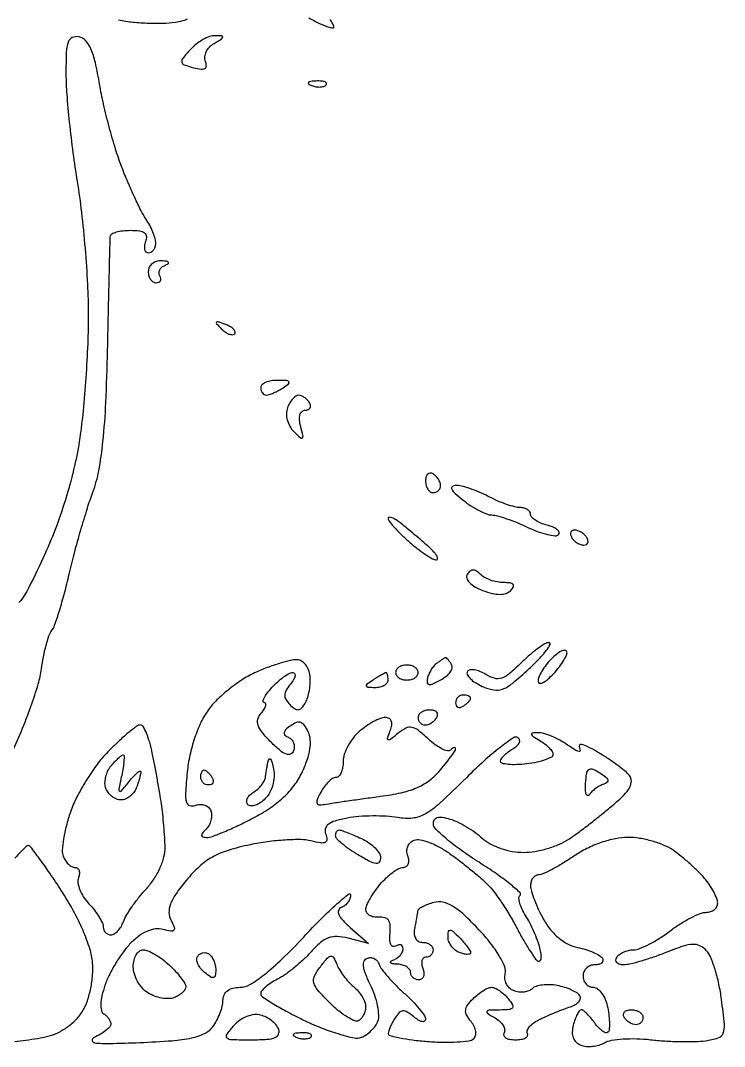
# Model space of a CAD drawing. Extents: x 0 to 102, y 0 to 135.
# Drawn here: x 83.16 to 91.1, y 114.39 to 125.97 of the extents above; entities that cross this region are included whole.
import ezdxf

# ---------------------------------------------------------------- set-up
doc = ezdxf.new("R2010")
doc.units = 0
doc.header["$MEASUREMENT"] = 0

msp = doc.modelspace()

# ---------------------------------------------------------------- linework, layer by layer
for points in [[(86.412773, 125.997937, -0.010455), (86.481202, 125.963224, 0.014506), (86.541592, 125.933203, 0.016112), (86.601566, 125.907837, 0.015617), (86.653826, 125.889547, 0.076509), (86.684664, 125.8848, 0.468916), (86.694969, 125.897188, 0.078639), (86.683139, 125.930624, 0.040857), (86.650314, 125.980872, 0.018807)], [(84.26376, 125.97545, 0.022889), (84.42776, 125.950881, 0.018838), (84.60437, 125.939338, 0.016715), (84.798393, 125.94047, 0.03827), (84.943559, 125.95735, 0.052685), (85.042465, 125.987679, 0.210962)], [(83.049095, 117.6786, 0.013292), (83.167907, 117.946347, 0.012418), (83.275208, 118.226121, 0.012499), (83.358066, 118.479206, 0.040778), (83.394769, 118.6515, -0.015625), (83.416694, 118.787687, -0.017525), (83.446431, 118.917069, -0.01704), (83.479163, 119.024773, -0.084014), (83.509298, 119.080364, 0.082918), (83.543383, 119.142915, 0.008251), (83.596763, 119.305649, 0.010208), (83.653592, 119.503238, 0.007937), (83.707566, 119.720258, -0.007683), (83.766583, 119.95807, -0.005731), (83.838693, 120.218539, -0.005795), (83.912334, 120.462525, -0.013101), (83.975022, 120.644994, 0.044216), (84.041634, 120.886856, 0.019303), (84.088713, 121.216704, 0.014494), (84.12126, 121.654624, 0.006036), (84.140891, 122.247, -0.000289), (84.151164, 122.721751, -0.000447), (84.160645, 123.131995, -0.000133), (84.169299, 123.488519, -0.014066), (84.171862, 123.53715, -0.260448), (84.188276, 123.561645, -0.049236), (84.240278, 123.581962, -0.041388), (84.312683, 123.595987, -0.027158), (84.397551, 123.6006, -0.029975), (84.500756, 123.594407, -0.129766), (84.557316, 123.571951, -0.223804), (84.578646, 123.532381, -0.105503), (84.569406, 123.4737, 0.055937), (84.556758, 123.425109, 0.100118), (84.559086, 123.384077, 0.147206), (84.575534, 123.357162, 0.184534), (84.602655, 123.3468, 0.130957), (84.633905, 123.355128, 0.100636), (84.660529, 123.378547, 0.088331), (84.678436, 123.413581, 0.074218), (84.6846, 123.454876, 0.071144), (84.677028, 123.507824, 0.025283), (84.651852, 123.580224, 0.02449), (84.615788, 123.658001, 0.026461), (84.573119, 123.729826, -0.030208), (84.519585, 123.821495, -0.008303), (84.446622, 123.971937, -0.008359), (84.369472, 124.145516, -0.008638), (84.29904, 124.3197, -0.017314), (84.230564, 124.518091, -0.009263), (84.159099, 124.76737, -0.009212), (84.095492, 125.024779, -0.014204), (84.050972, 125.249684, 0.014164), (84.00262, 125.494051, 0.047016), (83.951504, 125.649531, 0.07958), (83.891745, 125.742676, 0.165188), (83.81745, 125.784638, 0.152175), (83.742111, 125.775911, 0.207773), (83.696403, 125.726225, 0.07469), (83.674929, 125.611418, 0.009771), (83.670877, 125.362253, 0.018431), (83.679912, 125.137275, 0.006771), (83.708669, 124.82053, 0.006701), (83.749448, 124.475022, 0.007991), (83.797455, 124.1505, -0.012316), (83.845441, 123.805537, -0.007517), (83.885902, 123.396328, -0.007532), (83.913803, 122.989403, -0.01324), (83.922878, 122.652306, -0.010552), (83.916057, 122.322292, -0.006697), (83.894855, 121.938332, -0.006726), (83.863907, 121.561797, -0.012358), (83.827029, 121.256406, -0.020895), (83.767444, 120.940927, -0.015863), (83.676873, 120.600713, -0.01569), (83.563389, 120.261993, -0.018728), (83.434717, 119.950835, -0.008352), (83.252493, 119.56998, -0.059075), (83.140122, 119.398833, -0.111822)], [(82.022362, 118.957974, -0.000014), (81.741261, 118.826961, -0.000014), (81.426467, 118.680266, -0.000016)], [(83.092229, 114.4448, 0.009711), (83.218743, 114.459481, 0.009616), (83.349947, 114.479872, 0.01372), (83.46545, 114.503388, 0.056507), (83.578982, 114.5437, 0.044073), (83.691194, 114.611294, 0.044175), (83.789528, 114.697287, 0.057662), (83.861675, 114.792436, 0.052307), (83.912506, 114.90355, 0.030797), (83.950506, 115.044719, 0.030214), (83.971752, 115.194435, 0.039955), (83.971847, 115.332114, 0.057813), (83.940279, 115.492215, 0.024587), (83.863298, 115.697141, 0.0226), (83.753232, 115.922862, 0.019417), (83.617921, 116.149767, 0.005578), (83.488673, 116.343765, 0.008787), (83.372983, 116.507045, 0.003561), (83.271587, 116.64291, 0.241157), (83.2464, 116.655054, 0.186171), (83.222068, 116.644991, 0.010577), (83.163308, 116.586698, 0.015027), (83.095417, 116.512072, 0.010372)]]:
    msp.add_lwpolyline(points, format="xyb")
for points in [[(85.353362, 125.797627, 0.091709), (85.291403, 125.787384, 0.040965), (85.21594, 125.7529, 0.038737), (85.139866, 125.70219, 0.042488), (85.07503, 125.641751, 0.013737), (84.989475, 125.541829, 0.216693), (84.978495, 125.499506, 0.271116), (85.004227, 125.469107, 0.020767), (85.110901, 125.436424, 0.027915), (85.194921, 125.419395, 0.160246), (85.239074, 125.42714, 0.287076), (85.255445, 125.455717, 0.082069), (85.244696, 125.508035, -0.122018), (85.238283, 125.559667, -0.084004), (85.255041, 125.616472, -0.075977), (85.291938, 125.669697, -0.071409), (85.343764, 125.71079, 0.007246), (85.427342, 125.761153, 0.229902), (85.439756, 125.780865, 0.424423), (85.428804, 125.794063, 0.014074)], [(86.49645, 125.285921, 0.018894), (86.433311, 125.280926, 0.168741), (86.408628, 125.26897, 0.470617), (86.410087, 125.253552, 0.054073), (86.445337, 125.234809, 0.051402), (86.491603, 125.221608, 0.05415), (86.538772, 125.218442, 0.060344), (86.579829, 125.225139, 0.126455), (86.607487, 125.241488, 0.296942), (86.611397, 125.260003, 0.208169), (86.595954, 125.275624, 0.077125), (86.555347, 125.284991, 0.028489)], [(84.74805, 123.255521, 0.084943), (84.691516, 123.248452, 0.097345), (84.64349, 123.222961, 0.105533), (84.611417, 123.183175, 0.117584), (84.6, 123.1353, 0.06887), (84.606713, 123.086797, 0.085131), (84.626318, 123.045677, 0.099915), (84.655428, 123.018182, 0.140337), (84.689593, 123.0084, 0.096615), (84.720089, 123.014348, 0.174358), (84.738821, 123.031129, 0.171257), (84.742767, 123.056248, 0.092807), (84.731366, 123.085774, -0.131107), (84.721469, 123.118596, -0.121773), (84.728812, 123.153006, -0.105417), (84.752834, 123.18379, -0.07888), (84.789823, 123.205995, 0.04958), (84.824309, 123.22405, 0.449603), (84.826473, 123.238941, 0.187944), (84.805049, 123.250605, 0.020483)], [(85.470799, 122.537661, 0.008399), (85.389844, 122.566939, 0.286372), (85.370806, 122.56253, 0.400052), (85.370409, 122.546184, 0.011214), (85.42344, 122.490302, 0.043285), (85.46686, 122.453535, 0.063152), (85.511042, 122.429971, 0.082976), (85.54923, 122.4223, 0.20742), (85.575139, 122.432539, 0.278911), (85.580725, 122.455227, 0.120343), (85.564024, 122.482954, 0.070189), (85.525586, 122.512113, 0.036269)], [(86.05935, 121.907305, 0.042523), (85.986475, 121.901595, 0.062416), (85.924915, 121.883368, 0.082215), (85.883211, 121.856248, 0.210568), (85.869, 121.824, 0.073605), (85.87377, 121.791771, 0.089496), (85.887638, 121.764632, 0.102891), (85.908258, 121.746736, 0.133323), (85.93245, 121.740695, 0.077483), (85.965145, 121.746479, 0.020703), (86.014538, 121.765701, 0.02047), (86.06956, 121.792514, 0.019837), (86.1228, 121.824, 0.023197), (86.184464, 121.868034, 0.409657), (86.187278, 121.890128, 0.220444), (86.16038, 121.904334, 0.011293)], [(86.296058, 121.7394, 0.157722), (86.265125, 121.729393, 0.055784), (86.230231, 121.697711, 0.048566), (86.19709, 121.651787, 0.040431), (86.171043, 121.59748, 0.092456), (86.15924, 121.533357, 0.064541), (86.16889, 121.460268, 0.061943), (86.197712, 121.388917, 0.069554), (86.242286, 121.329857, 0.008989), (86.317478, 121.257322, 0.360547), (86.338786, 121.256098, 0.299004), (86.346934, 121.278078, 0.007421), (86.320128, 121.387177, -0.041669), (86.307032, 121.462346, -0.091249), (86.312426, 121.520308, -0.144453), (86.335126, 121.556378, -0.182529), (86.371726, 121.5702, 0.09468), (86.405663, 121.576685, 0.172824), (86.42661, 121.595051, 0.172837), (86.431224, 121.622524, 0.094696), (86.4189, 121.6548, 0.0544), (86.393667, 121.687161, 0.049225), (86.361247, 121.714549, 0.052368), (86.32689, 121.733249, 0.098773)], [(87.8148, 120.8511, 0.139169), (87.782682, 120.860232, 0.191142), (87.755051, 120.849283, 0.138808), (87.736398, 120.818161, 0.066118), (87.7302, 120.771493, 0.062283), (87.736506, 120.721062, 0.080552), (87.755051, 120.678344, 0.097988), (87.782535, 120.649754, 0.153634), (87.8148, 120.6396, 0.092995), (87.847095, 120.645659, 0.096318), (87.874549, 120.662985, 0.099231), (87.892923, 120.688833, 0.105429), (87.8994, 120.719207, 0.089642), (87.893199, 120.753519, 0.053229), (87.874549, 120.790789, 0.051032), (87.847161, 120.825195, 0.06081)], [(88.0686, 120.721798, 0.175486), (88.031992, 120.708096, 0.346609), (88.026247, 120.679444, 0.092337), (88.064535, 120.629447, 0.017327), (88.1532, 120.555, 0.02312), (88.242549, 120.49154, 0.024171), (88.336093, 120.437607, 0.024753), (88.420987, 120.399168, 0.090041), (88.478814, 120.387681, -0.065158), (88.540831, 120.378523, -0.013963), (88.644819, 120.345822, -0.014365), (88.764003, 120.300781, -0.013254), (88.88369, 120.247825, 0.021977), (88.999197, 120.199109, 0.031384), (89.105704, 120.167045, 0.032171), (89.192036, 120.152638, 0.225309), (89.231181, 120.166581, 0.290811), (89.236886, 120.192167, 0.136325), (89.216416, 120.220985, 0.072239), (89.168862, 120.24936, 0.034508), (89.101256, 120.272123, -0.035233), (89.029801, 120.296296, -0.047043), (88.96943, 120.328548, -0.055551), (88.927503, 120.363554, -0.193392), (88.9146, 120.395667, 0.154512), (88.905577, 120.424169, 0.097827), (88.880164, 120.448447, 0.080251), (88.842196, 120.464831, 0.061883), (88.79737, 120.4704, -0.066548), (88.736451, 120.478544, -0.018053), (88.643395, 120.507524, -0.017936), (88.539194, 120.548404, -0.017749), (88.43782, 120.596779, 0.019509), (88.335735, 120.645053, 0.019057), (88.229405, 120.685634, 0.019351), (88.133484, 120.714027, 0.065044)], [(87.454152, 120.290409, 0.022499), (87.397709, 120.331019, 0.048692), (87.350367, 120.35575, 0.096119), (87.319226, 120.361818, 0.414445), (87.3072, 120.349801, 0.169041), (87.318385, 120.317663, 0.01432), (87.375541, 120.249594, 0.017721), (87.450734, 120.170884, 0.012767), (87.53985, 120.088316, 0.014992), (87.634746, 120.009713, 0.018776), (87.727483, 119.942912, 0.017218), (87.808005, 119.893294, 0.121635), (87.851902, 119.880873, 0.402671), (87.866205, 119.893724, 0.15264), (87.859482, 119.922475, 0.055247), (87.824265, 119.969476, 0.021597), (87.766204, 120.02625, 0.004287), (87.692291, 120.091395, 0.002846), (87.606435, 120.164917, 0.002865), (87.522251, 120.235357, 0.005582)], [(89.412214, 120.2166, 0.117858), (89.38417, 120.209896, 0.186277), (89.367824, 120.191749, 0.154201), (89.36621, 120.16435, 0.076764), (89.3799, 120.132, 0.064269), (89.406173, 120.099638, 0.051777), (89.441678, 120.072251, 0.053414), (89.480558, 120.053621, 0.085235), (89.516786, 120.0474, 0.117858), (89.54483, 120.054104, 0.186277), (89.561176, 120.072251, 0.154201), (89.56279, 120.09965, 0.076764), (89.5491, 120.132, 0.064269), (89.522827, 120.164362, 0.051777), (89.487322, 120.191749, 0.053414), (89.448442, 120.210379, 0.085235)], [(88.348869, 119.716371, 0.047557), (88.302806, 119.754416, 0.150209), (88.264953, 119.766006, 0.180919), (88.231586, 119.753484, 0.075198), (88.199958, 119.716213, 0.226066), (88.195285, 119.673483, 0.108385), (88.224889, 119.625378, 0.071344), (88.286496, 119.57749, 0.038766), (88.373385, 119.536498, 0.028677), (88.482404, 119.502059, 0.062366), (88.56934, 119.491216, 0.084715), (88.637998, 119.502968, 0.112179), (88.691496, 119.536656, 0.073237), (88.720793, 119.576072, 0.320666), (88.717306, 119.60325, 0.178704), (88.683967, 119.620137, 0.028806), (88.61004, 119.6244, -0.047235), (88.538509, 119.631173, -0.037465), (88.463526, 119.651417, -0.038674), (88.396301, 119.681107, -0.073178)], [(89.124177, 118.945311, 0.142359), (89.077299, 118.933022, 0.021323), (88.995091, 118.878948, 0.022519), (88.901182, 118.804625, 0.017721), (88.806236, 118.716181, -0.019222), (88.673669, 118.593434, -0.098932), (88.586802, 118.544696, -0.152246), (88.507201, 118.543749, -0.067095), (88.410231, 118.587549, 0.040804), (88.344021, 118.62174, 0.060379), (88.281193, 118.639433, 0.079571), (88.230942, 118.639186, 0.216674), (88.202075, 118.619838, 0.264967), (88.200864, 118.585799, 0.076472), (88.233285, 118.54181, 0.055109), (88.29182, 118.495157, 0.033832), (88.369504, 118.453204, 0.060956), (88.497226, 118.412887, 0.136344), (88.597784, 118.421659, 0.083906), (88.709256, 118.486292, 0.014043), (88.895602, 118.650044, 0.013253), (89.010523, 118.762722, 0.027503), (89.092724, 118.857632, 0.041594), (89.136191, 118.924614, 0.55832)], [(89.322511, 118.848343, 0.331016), (89.300736, 118.861086, 0.088614), (89.259803, 118.849023, 0.054611), (89.205986, 118.814339, 0.028901), (89.14725, 118.760775, 0.029945), (89.090591, 118.695355, 0.030743), (89.04269, 118.624188, 0.032312), (89.009166, 118.557593, 0.100778), (88.9992, 118.508648, 0.353318), (89.015505, 118.488453, 0.170537), (89.050683, 118.492893, 0.064309), (89.107045, 118.530778, 0.025137), (89.174461, 118.596216, 0.02307), (89.239593, 118.672936, 0.031711), (89.290245, 118.747878, 0.032773), (89.322548, 118.812195, 0.2032)], [(86.292, 118.751157, 0.087371), (86.221689, 118.74844, 0.017716), (86.100225, 118.717637, 0.018185), (85.959792, 118.671075, 0.016149), (85.817349, 118.61272, 0.036949), (85.669979, 118.53317, 0.025091), (85.514629, 118.422495, 0.025341), (85.374669, 118.299776, 0.045404), (85.275142, 118.183872, 0.045052), (85.193461, 118.044059, 0.028475), (85.123037, 117.868637, 0.027367), (85.069786, 117.676302, 0.029906), (85.039764, 117.484905, 0.008511), (85.021181, 117.249482, 0.075094), (85.030341, 117.14584, 0.266278), (85.066879, 117.107285, 0.166047), (85.13082, 117.109672, -0.082923), (85.184454, 117.120597, -0.092626), (85.236569, 117.11276, -0.100599), (85.279059, 117.087607, -0.117884), (85.305488, 117.049067, -0.091085), (85.314757, 116.999464, -0.062869), (85.307758, 116.942618, -0.06106), (85.286375, 116.887494, -0.073478), (85.253269, 116.842909, 0.024224), (85.210892, 116.796214, 0.196048), (85.20248, 116.76915, 0.328751), (85.216853, 116.752799, 0.053667), (85.261437, 116.748, 0.089342), (85.323044, 116.759097, 0.010024), (85.455912, 116.811623, 0.011913), (85.612575, 116.881649, 0.009405), (85.778732, 116.964589, 0.026732), (85.972625, 117.079563, 0.039987), (86.127089, 117.201591, 0.044805), (86.246658, 117.334478, 0.050061), (86.335662, 117.481919, 0.027268), (86.393119, 117.622281, 0.045265), (86.423938, 117.746307, 0.055288), (86.428478, 117.852772, 0.090632), (86.406336, 117.939988, 0.044957), (86.364847, 118.012579, 0.158921), (86.322535, 118.044513, 0.178113), (86.272706, 118.043454, 0.059401), (86.2074, 118.008417, 0.032151), (86.15255, 117.96448, 0.160047), (86.133411, 117.930564, 0.265243), (86.142811, 117.902406, 0.085625), (86.181497, 117.878194, -0.108535), (86.21674, 117.853843, -0.097483), (86.240189, 117.816074, -0.09318), (86.248232, 117.770698, -0.08924), (86.239473, 117.724754, -0.188869), (86.206036, 117.688117, -0.209674), (86.158427, 117.686004, -0.085468), (86.088878, 117.727649, -0.018838), (85.986508, 117.822582, -0.022146), (85.883855, 117.934756, -0.093099), (85.839376, 118.014056, -0.155028), (85.838161, 118.081972, -0.101095), (85.875442, 118.151662, 0.031203), (85.908846, 118.197444, 0.074366), (85.925953, 118.235803, 0.167441), (85.924471, 118.260159, 0.30338), (85.908547, 118.2708, -0.448239), (85.896168, 118.284688, -0.090703), (85.907076, 118.320503, -0.044601), (85.941676, 118.374994, -0.020177), (85.9959, 118.44, -0.024389), (86.06053, 118.504768, -0.028411), (86.128086, 118.559497, -0.029266), (86.189505, 118.598482, -0.127447), (86.230871, 118.6092, -0.257832), (86.251992, 118.597533, -0.192688), (86.256864, 118.57087, -0.087741), (86.240327, 118.528858, -0.035687), (86.204424, 118.478715, 0.040674), (86.155597, 118.409064, 0.125821), (86.139856, 118.35428, 0.144465), (86.153286, 118.303279, 0.060316), (86.197588, 118.246772, 0.04271), (86.251443, 118.201408, 0.170659), (86.29232, 118.189804, 0.187776), (86.32901, 118.20675, 0.053376), (86.36824, 118.257273, 0.059775), (86.394149, 118.31315, 0.02847), (86.414386, 118.389895, 0.027732), (86.426638, 118.473527, 0.035214), (86.428167, 118.551534, 0.065486), (86.415135, 118.622517, 0.071688), (86.384345, 118.685372, 0.080845), (86.341177, 118.730794, 0.129168)], [(87.957857, 118.777105, 0.113675), (87.947865, 118.773944, 0.007308), (87.921595, 118.757932, 0.01038), (87.890683, 118.737558, 0.007529), (87.8571, 118.713655, 0.058689), (87.823063, 118.681891, 0.036296), (87.790784, 118.63763, 0.036037), (87.76489, 118.588555, 0.053009), (87.750142, 118.542127, 0.087724), (87.748871, 118.494429, 0.339878), (87.768817, 118.475197, 0.134628), (87.813028, 118.482138, 0.017007), (87.900562, 118.525222, 0.046329), (87.963054, 118.566522, 0.068917), (88.007997, 118.614131, 0.092426), (88.029441, 118.660319, 0.203726), (88.023677, 118.698045, 0.014261), (88.003476, 118.728738, 0.020915), (87.983856, 118.754415, 0.017099), (87.966579, 118.773781, 0.22576)], [(87.28605, 118.607905, 0.107356), (87.272581, 118.604103, 0.005891), (87.233836, 118.582899, 0.008918), (87.188152, 118.55611, 0.006384), (87.138, 118.5246, 0.011213), (87.067747, 118.476933, 0.309569), (87.060461, 118.457081, 0.327416), (87.076334, 118.443998, 0.011938), (87.15915, 118.441295, 0.055234), (87.215785, 118.44707, 0.075283), (87.26371, 118.465232, 0.095191), (87.295843, 118.492425, 0.17131), (87.3072, 118.5246, 0.023625), (87.305671, 118.556932, 0.038557), (87.300987, 118.583968, 0.04613), (87.29423, 118.60302, 0.309048)], [(87.5187, 118.6938, 0.064853), (87.470186, 118.687481, 0.082425), (87.429077, 118.668949, 0.098894), (87.401577, 118.641463, 0.148195), (87.3918, 118.6092, 0.148195), (87.401577, 118.576937, 0.098894), (87.429077, 118.549451, 0.082425), (87.470186, 118.530919, 0.064853), (87.5187, 118.5246, 0.064853), (87.567214, 118.530919, 0.082425), (87.608323, 118.549451, 0.098894), (87.635823, 118.576937, 0.148195), (87.6456, 118.6092, 0.148195), (87.635823, 118.641463, 0.098894), (87.608323, 118.668949, 0.082425), (87.567214, 118.687481, 0.064853)], [(88.1532, 118.3554, 0.105053), (88.12092, 118.348542, 0.099167), (88.093451, 118.329082, 0.09642), (88.07504, 118.300007, 0.093332), (88.0686, 118.265807, 0.108972), (88.075223, 118.235779, 0.182303), (88.093451, 118.217891, 0.161196), (88.120874, 118.215259, 0.082592), (88.1532, 118.2285, 0.029505), (88.185583, 118.251257, 0.035638), (88.212949, 118.276386, 0.038439), (88.232255, 118.300265, 0.151918), (88.2378, 118.318093, 0.210953), (88.231501, 118.332359, 0.081139), (88.212949, 118.344441, 0.061769), (88.185589, 118.352664, 0.042167)], [(87.777493, 118.1862, 0.062283), (87.727062, 118.179894, 0.080552), (87.684344, 118.161349, 0.097988), (87.655754, 118.133865, 0.153634), (87.6456, 118.1016, 0.092995), (87.651659, 118.069305, 0.096318), (87.668985, 118.041851, 0.099231), (87.694833, 118.023477, 0.105429), (87.725207, 118.017, 0.089642), (87.759519, 118.023201, 0.053229), (87.796789, 118.041851, 0.051032), (87.831195, 118.069239, 0.06081), (87.8571, 118.1016, 0.139169), (87.866232, 118.133718, 0.191142), (87.855283, 118.161349, 0.138808), (87.824161, 118.180002, 0.066118)], [(84.510057, 118.017, 0.162555), (84.468585, 118.003151, 0.011977), (84.373256, 117.927853, 0.015675), (84.262292, 117.829775, 0.011208), (84.144211, 117.713522, 0.03275), (84.021966, 117.56994, 0.020849), (83.898347, 117.388522, 0.020933), (83.791517, 117.199575, 0.036097), (83.721107, 117.033299, 0.019445), (83.675445, 116.880009, 0.022533), (83.644365, 116.730952, 0.022314), (83.629582, 116.603967, 0.109858), (83.64012, 116.533077, 0.055423), (83.664533, 116.485855, 0.057767), (83.698435, 116.445871, 0.064271), (83.736237, 116.41867, 0.124483), (83.772103, 116.4096, -0.162946), (83.800571, 116.400069, -0.151382), (83.818593, 116.375049, -0.109911), (83.822596, 116.336989, -0.063145), (83.811567, 116.29198, 0.134403), (83.805837, 116.234403, 0.053784), (83.827567, 116.157521, 0.048093), (83.870402, 116.075052, 0.043746), (83.929416, 115.999417, -0.022931), (83.991803, 115.925973, -0.025923), (84.044524, 115.849974, -0.026429), (84.082086, 115.78151, -0.112713), (84.0924, 115.736337, 0.098015), (84.099058, 115.702699, 0.097698), (84.118031, 115.67409, 0.098182), (84.146357, 115.654932, 0.100071), (84.179655, 115.6482, 0.141693), (84.216867, 115.658961, 0.063287), (84.256568, 115.69169, 0.055357), (84.292578, 115.739617, 0.048966), (84.318957, 115.79625, -0.05139), (84.353053, 115.868534, -0.016573), (84.417706, 115.967958, -0.016332), (84.497431, 116.074506, -0.017615), (84.582038, 116.172888, 0.042144), (84.666032, 116.280833, 0.039363), (84.732917, 116.403754, 0.041382), (84.776321, 116.527665, 0.06729), (84.789628, 116.638188, 0.011207), (84.7856, 116.747113, 0.006195), (84.776052, 116.87992, 0.006175), (84.76304, 117.014335, 0.009878), (84.74825, 117.1287, 0.00492), (84.729138, 117.248493, 0.002392), (84.70249, 117.401138, 0.002372), (84.673238, 117.559767, 0.003423), (84.645743, 117.69975, 0.020208), (84.61584, 117.821308, 0.030642), (84.579249, 117.923808, 0.031008), (84.541425, 117.998984, 0.266733)], [(87.275189, 118.1016, 0.094707), (87.220144, 118.091079, 0.029045), (87.143079, 118.055195, 0.02791), (87.059654, 118.004087, 0.027254), (86.981745, 117.943627, 0.049694), (86.912045, 117.869858, 0.041012), (86.853105, 117.779058, 0.042671), (86.812733, 117.685784, 0.080976), (86.7996, 117.605227, -0.043296), (86.793608, 117.536155, -0.063025), (86.775623, 117.4778, -0.082665), (86.749179, 117.438288, -0.20689), (86.717977, 117.4248, 0.147199), (86.680538, 117.413534, 0.046344), (86.634481, 117.376501, 0.041723), (86.58805, 117.3233, 0.035705), (86.548356, 117.260377, 0.019574), (86.505183, 117.171513, 0.210359), (86.505244, 117.132407, 0.307371), (86.532943, 117.115112, 0.036443), (86.60883, 117.123579, -0.008644), (86.693822, 117.137878, -0.00161), (86.850369, 117.160925, -0.001725), (87.033572, 117.186649, -0.001574), (87.2226, 117.21192, 0.021365), (87.454481, 117.252316, 0.04612), (87.62698, 117.307073, 0.056934), (87.762309, 117.383357, 0.055487), (87.87825, 117.488776, 0.009224), (87.951171, 117.574724, 0.013013), (88.012685, 117.654128, 0.009182), (88.060529, 117.721898, 0.150206), (88.0686, 117.748159, 0.222919), (88.063411, 117.75922, 0.23744), (88.051805, 117.761903, 0.100778), (88.033422, 117.753251, 0.03617), (88.011426, 117.734226, -0.263051), (87.976328, 117.724477, -0.05474), (87.914017, 117.747425, -0.044321), (87.838643, 117.793722, -0.028704), (87.760106, 117.859443, 0.021686), (87.646861, 117.956943, 0.120687), (87.574409, 117.98993, 0.166994), (87.507218, 117.980194, 0.0521), (87.42074, 117.923667, -0.006664), (87.33356, 117.854638, -0.249452), (87.3095, 117.850571, -0.411931), (87.300944, 117.867506, -0.011227), (87.331005, 117.95355, 0.050479), (87.347589, 118.016472, 0.130064), (87.342848, 118.06286, 0.184065), (87.317836, 118.091115, 0.121127)], [(88.772666, 117.873249, 0.298119), (88.720562, 117.871899, 0.013478), (88.569116, 117.760943, 0.01883), (88.389203, 117.610353, 0.011947), (88.190752, 117.422316, -0.008252), (87.889896, 117.133001, -0.056091), (87.724435, 117.010506, -0.10658), (87.58397, 116.965069, -0.069374), (87.41295, 116.971576, 0.029697), (87.286544, 116.986456, 0.016997), (87.132918, 116.990115, 0.016936), (86.977637, 116.983272, 0.02689), (86.845749, 116.965804, 0.023306), (86.707913, 116.933232, 0.091856), (86.630155, 116.894528, 0.177079), (86.598222, 116.845276, 0.148862), (86.602649, 116.782891, -0.074562), (86.616074, 116.722164, -0.314873), (86.597894, 116.691931, -0.148607), (86.546722, 116.685539, -0.018782), (86.43652, 116.708837, 0.059854), (86.322618, 116.723304, 0.017597), (86.146195, 116.71829, 0.017399), (85.946508, 116.698576, 0.017876), (85.750486, 116.665141, 0.022737), (85.500845, 116.601355, 0.05322), (85.323752, 116.526071, 0.059102), (85.177856, 116.420505, 0.03426), (85.028916, 116.26313, 0.019252), (84.910435, 116.107558, 0.062078), (84.849539, 115.992943, 0.09861), (84.83361, 115.898904, 0.116171), (84.856782, 115.811827, -0.025547), (84.893545, 115.733802, -0.284942), (84.888112, 115.70136, -0.25978), (84.855722, 115.689853, -0.022208), (84.766409, 115.709017, 0.095591), (84.681581, 115.714554, 0.06975), (84.590189, 115.689781, 0.058912), (84.495404, 115.635301, 0.038965), (84.400657, 115.552663, 0.035515), (84.318546, 115.456095, 0.021176), (84.234414, 115.330798, 0.021138), (84.160808, 115.198184, 0.034039), (84.110933, 115.07902, 0.024743), (84.077655, 114.96279, 0.046927), (84.064504, 114.866402, 0.06327), (84.070564, 114.794917, 0.204347), (84.097453, 114.756777, -0.054657), (84.127881, 114.733026, -0.049309), (84.153633, 114.702469, -0.052417), (84.171214, 114.670056, -0.09838), (84.177, 114.640935, -0.187563), (84.164864, 114.609723, -0.03902), (84.121085, 114.568842, -0.035972), (84.059532, 114.526619, -0.027228), (83.98665, 114.489147, 0.335007), (83.968125, 114.455543, 0.342254), (83.995404, 114.429165, 0.03264), (84.16212, 114.421854, 0.004637), (84.504951, 114.432384, 0.008822), (84.868551, 114.453358, 0.03448), (85.09113, 114.485678, 0.058804), (85.23494, 114.535034, 0.118955), (85.32711, 114.610315, 0.039617), (85.370767, 114.678436, 0.02964), (85.408066, 114.759449, 0.030281), (85.434168, 114.840468, 0.058304), (85.443309, 114.90795, -0.099272), (85.457163, 114.971065, -0.125457), (85.493845, 115.017983, -0.106789), (85.553718, 115.046524, -0.058083), (85.635012, 115.056, 0.136315), (85.747522, 115.087254, 0.031639), (85.910519, 115.20001, 0.025771), (86.111709, 115.376455, 0.012078), (86.354112, 115.62388, -0.007887), (86.557569, 115.835063, -0.0151), (86.728487, 115.996883, -0.013318), (86.859948, 116.107888, -0.628829), (86.8842, 116.09623, -0.097847), (86.876336, 116.05643, -0.064763), (86.853136, 116.015862, -0.061858), (86.818881, 115.980705, -0.070428), (86.77845, 115.956786, 0.207841), (86.747597, 115.924799, 0.197733), (86.749088, 115.879521, 0.085116), (86.791578, 115.816494, 0.022647), (86.879517, 115.732491), (87.086333, 115.552111), (86.855548, 115.610034, 0.049808), (86.731259, 115.628357, 0.099753), (86.633539, 115.613388, 0.089347), (86.542408, 115.560105, 0.034259), (86.437232, 115.456931, -0.022951), (86.351518, 115.368962, -0.01678), (86.248872, 115.279127, -0.017022), (86.145656, 115.200443, -0.035551), (86.05935, 115.147975, 0.025544), (85.986467, 115.10564, 0.033476), (85.924915, 115.059406, 0.035444), (85.880896, 115.015683, 0.181432), (85.869, 114.983979, 0.250969), (85.887896, 114.948703, 0.00986), (86.01589, 114.867111, 0.01543), (86.177411, 114.775285, 0.010057), (86.369052, 114.678908, 0.017667), (86.570508, 114.591222, 0.022474), (86.762272, 114.525483, 0.021255), (86.923914, 114.485445, 0.142635), (87.005471, 114.492233, 0.06053), (87.061353, 114.521848, 0.041896), (87.116497, 114.567544, 0.042155), (87.162781, 114.621302, 0.06513), (87.19194, 114.675127, 0.10859), (87.202324, 114.743796, 0.033948), (87.188318, 114.847592, 0.032125), (87.156379, 114.964716, 0.030503), (87.109253, 115.078896, -0.018547), (87.05201, 115.208703, -0.066201), (87.029949, 115.296552, -0.132996), (87.038533, 115.353115, -0.208513), (87.074152, 115.38594, -0.106876), (87.114111, 115.39078, -0.100655), (87.153454, 115.378908, -0.097153), (87.186106, 115.352103, -0.092251), (87.206939, 115.314483, 0.081367), (87.235358, 115.260442, 0.016652), (87.303426, 115.176233, 0.017124), (87.390104, 115.082695, 0.015346), (87.486119, 114.991709, -0.017115), (87.579587, 114.902507, -0.022255), (87.658501, 114.814329, -0.020695), (87.716623, 114.736935, -0.151838), (87.7302, 114.693257, -0.269188), (87.718263, 114.672692, -0.186644), (87.691029, 114.668578, -0.084133), (87.648096, 114.686074, -0.034482), (87.596852, 114.722951, 0.03121), (87.523071, 114.776783, 0.156052), (87.474193, 114.789697, 0.190605), (87.432574, 114.770711, 0.050531), (87.386648, 114.71216, 0.017879), (87.357133, 114.661603, 0.019086), (87.331987, 114.610139, 0.019042), (87.313834, 114.564458, 0.079351), (87.308495, 114.535415, 0.347586), (87.326075, 114.512078, 0.01354), (87.43805, 114.485972, 0.018986), (87.581169, 114.462286, 0.011628), (87.75135, 114.444732, 0.014923), (87.927053, 114.435995, 0.019607), (88.087586, 114.439105, 0.017429), (88.218616, 114.451382, 0.146365), (88.272285, 114.475282, 0.149398), (88.294879, 114.510956, 0.105156), (88.297671, 114.558682, 0.082288), (88.27976, 114.613588, 0.053352), (88.242733, 114.669356, -0.048636), (88.194291, 114.740847, -0.147853), (88.182484, 114.797704, -0.136187), (88.203829, 114.854493, -0.038808), (88.265656, 114.926741, -0.028178), (88.32104, 114.976211, -0.030007), (88.380528, 115.01803, -0.031441), (88.435662, 115.047428, -0.107158), (88.475198, 115.056, -0.112363), (88.513294, 115.047329, -0.038054), (88.562836, 115.018723, -0.035584), (88.614574, 114.977661, -0.034033), (88.6608, 114.9291, -0.032895), (88.710862, 114.859998, -0.308287), (88.709576, 114.825171, -0.21559), (88.673618, 114.805003, -0.018412), (88.565409, 114.799627, 0.006711), (88.445123, 114.796471, 0.259513), (88.422991, 114.782978, 0.398524), (88.428027, 114.762658, 0.010537), (88.514529, 114.709828, -0.051962), (88.568234, 114.670586, -0.073147), (88.605931, 114.6249, -0.094539), (88.622527, 114.580178, -0.182072), (88.615287, 114.5432, 0.227531), (88.61209, 114.513197, 0.17206), (88.633265, 114.487124, 0.094022), (88.680142, 114.469457, 0.043259), (88.7454, 114.4638, 0.038826), (88.811016, 114.468903, 0.083831), (88.858906, 114.484906, 0.15905), (88.881586, 114.508503, 0.256325), (88.88018, 114.53565, -0.239075), (88.877293, 114.569842, -0.085135), (88.903886, 114.612737, -0.061322), (88.95467, 114.657591, -0.038715), (89.023237, 114.697178, -0.008633), (89.10621, 114.735125, -0.006087), (89.200698, 114.775018, -0.006145), (89.292019, 114.810968, -0.012844), (89.364112, 114.836231, 0.052119), (89.419441, 114.860642, 0.085475), (89.458826, 114.893161, 0.121991), (89.476508, 114.928205, 0.19701), (89.471112, 114.960701, 0.116587), (89.439493, 114.992302, 0.03232), (89.377118, 115.02544, 0.030775), (89.299483, 115.054858, 0.027955), (89.216306, 115.075634, 0.037718), (89.13104, 115.085352, 0.040259), (89.047152, 115.081794, 0.043811), (88.976311, 115.066663, 0.122457), (88.933102, 115.040662, -0.105231), (88.89475, 115.01577, -0.062335), (88.841582, 115.002674, -0.058262), (88.782528, 115.002638, -0.062738), (88.726596, 115.01639, -0.098891), (88.678936, 115.046507, -0.086275), (88.643748, 115.093967, -0.084928), (88.626258, 115.151235, -0.091511), (88.629499, 115.209514, 0.160319), (88.623172, 115.288556, 0.035276), (88.560888, 115.411682, 0.031897), (88.462134, 115.55522, 0.021564), (88.332675, 115.705985, 0.016955), (88.163948, 115.874326, 0.051867), (88.035114, 115.971598, 0.08118), (87.926147, 116.015255, 0.119269), (87.823425, 116.013368, 0.025529), (87.754855, 115.991643, 0.034922), (87.695935, 115.964786, 0.037529), (87.652724, 115.936935, 0.203499), (87.639127, 115.913283, -0.010463), (87.634899, 115.883523, -0.002227), (87.62623, 115.83195, -0.002329), (87.615638, 115.77226, -0.002213), (87.604313, 115.71165, 0.074204), (87.601934, 115.653664, 0.111547), (87.618239, 115.605952, 0.130937), (87.650976, 115.574905, 0.125281), (87.695386, 115.5636, -0.06912), (87.741027, 115.55726, -0.08529), (87.779722, 115.538749, -0.099964), (87.805595, 115.511261, -0.139872), (87.8148, 115.479, -0.095827), (87.808554, 115.446709, -0.097132), (87.790729, 115.419251, -0.098664), (87.764125, 115.400868, -0.102345), (87.732855, 115.3944, 0.184534), (87.705734, 115.384038, 0.147206), (87.689286, 115.357123, 0.100118), (87.686958, 115.316091, 0.055937), (87.699606, 115.2675, -0.06502), (87.711311, 115.218948, -0.112257), (87.706488, 115.177877, -0.151946), (87.686285, 115.150858, -0.158089), (87.654651, 115.1406, -0.089132), (87.618895, 115.147025, -0.095054), (87.58851, 115.165451, -0.099889), (87.568182, 115.192925, -0.109914), (87.561, 115.2252, 0.166817), (87.549742, 115.258005, 0.089519), (87.51751, 115.286911, 0.072185), (87.469582, 115.307649, 0.054847), (87.41295, 115.316479, -0.021021), (87.356558, 115.321404, -0.185333), (87.334943, 115.333091, -0.449116), (87.336976, 115.347987, -0.051902), (87.37065, 115.365829, 0.061896), (87.411086, 115.388297, 0.05974), (87.445336, 115.420212, 0.064692), (87.468579, 115.456306, 0.111184), (87.4764, 115.491043, 0.121663), (87.469674, 115.518278, 0.187594), (87.451586, 115.534003, 0.151301), (87.424237, 115.535219, 0.074562), (87.391927, 115.521378, -0.223515), (87.360972, 115.517841, -0.209828), (87.337379, 115.53937, -0.096388), (87.325724, 115.590229, -0.035101), (87.328477, 115.664435, 0.042611), (87.330487, 115.755453, 0.136431), (87.310756, 115.812262, 0.17843), (87.268548, 115.8419, 0.084763), (87.20145, 115.84795, -0.063444), (87.145046, 115.850632, -0.088534), (87.097716, 115.867954, -0.111202), (87.06672, 115.89677, -0.158702), (87.056215, 115.93255, -0.097264), (87.067421, 115.981941, -0.024069), (87.104849, 116.056513, -0.02371), (87.156836, 116.139304, -0.021792), (87.217825, 116.21925, -0.028696), (87.286056, 116.292104, -0.032233), (87.359715, 116.353685, -0.034079), (87.428342, 116.397071, -0.124545), (87.477862, 116.4096, 0.1459), (87.512646, 116.419971, 0.155126), (87.535067, 116.4475, 0.11846), (87.540986, 116.489539, 0.067717), (87.529178, 116.539702, -0.090042), (87.518978, 116.593666, -0.099322), (87.529047, 116.645801, -0.102482), (87.558022, 116.688793, -0.102128), (87.601723, 116.716801, -0.144753), (87.667189, 116.721977, -0.037766), (87.769531, 116.692093, -0.035142), (87.886043, 116.638678, -0.029674), (88.001004, 116.566692, -0.008956), (88.118124, 116.480093, -0.007177), (88.24116, 116.382827, -0.007263), (88.352375, 116.289563, -0.018262), (88.429843, 116.217557, -0.035804), (88.500239, 116.136286, -0.01292), (88.588657, 116.01149, -0.012738), (88.6788, 115.869325, -0.014784), (88.756998, 115.729541, 0.009942), (88.829029, 115.597805, 0.012813), (88.900641, 115.479915, 0.010629), (88.964611, 115.384941, 0.101144), (89.000072, 115.351561, 0.333907), (89.021073, 115.353476, 0.177797), (89.033868, 115.377852, 0.068381), (89.033605, 115.429668, 0.026707), (89.019705, 115.500033, 0.026599), (88.993057, 115.585692, 0.015147), (88.952303, 115.686237, 0.015096), (88.905013, 115.785253, 0.024079), (88.858098, 115.866453, -0.031341), (88.818404, 115.937518, -0.043974), (88.792894, 116.005529, -0.051781), (88.783424, 116.061549, -0.215602), (88.795218, 116.092818, 0.429324), (88.794369, 116.125924, 0.013467), (88.680236, 116.22346, 0.01853), (88.525978, 116.339073, 0.010779), (88.332999, 116.466765, -0.014257), (88.136418, 116.598816, -0.020242), (87.970136, 116.728, -0.016819), (87.843753, 116.842155, -0.196881), (87.817584, 116.901751, -0.138596), (87.829131, 116.946883, -0.193856), (87.861614, 116.972195, -0.110921), (87.918998, 116.975529, -0.032895), (88.00515, 116.955477, -0.039628), (88.090634, 116.921961, -0.020981), (88.190889, 116.867863, -0.020749), (88.289392, 116.80357, -0.030069), (88.370153, 116.738276, 0.063504), (88.459624, 116.67532, 0.039324), (88.577775, 116.624287, 0.038023), (88.708313, 116.590522, 0.044784), (88.835453, 116.579357, 0.041986), (88.962772, 116.590314, 0.028184), (89.105191, 116.623077, 0.028418), (89.24048, 116.670825, 0.048941), (89.345568, 116.727407, 0.01125), (89.449145, 116.800452, 0.0051), (89.581569, 116.900478, 0.005047), (89.719172, 117.00887, 0.006892), (89.840787, 117.109466, 0.019896), (89.967222, 117.225997, 0.069425), (90.034021, 117.314283, 0.129258), (90.052416, 117.385728, 0.174633), (90.029673, 117.447866, 0.047573), (89.978636, 117.498262, 0.012683), (89.888183, 117.568266, 0.012741), (89.780803, 117.642964, 0.012823), (89.669985, 117.711928, 0.014749), (89.561987, 117.771142, 0.059341), (89.491513, 117.797147, 0.308969), (89.466733, 117.787695, 0.298592), (89.466012, 117.760753, -0.133549), (89.47539, 117.729103, -0.487907), (89.461557, 117.717791, -0.083257), (89.414373, 117.737105, -0.014092), (89.332808, 117.790875, 0.02747), (89.245959, 117.844852, 0.026008), (89.152146, 117.890071, 0.026944), (89.064988, 117.921224, 0.077481), (89.001526, 117.929827, 0.024055), (88.937663, 117.925478, 0.441656), (88.927069, 117.91073, 0.201331), (88.942509, 117.888461, 0.009951), (89.02035, 117.841024, -0.033156), (89.077012, 117.802781, -0.039), (89.12491, 117.759225, -0.042806), (89.158418, 117.716872, -0.146987), (89.1684, 117.683652, -0.276381), (89.150629, 117.653958, -0.037342), (89.081421, 117.623255, -0.03438), (88.985758, 117.59635, -0.022308), (88.8723, 117.577943, -0.019933), (88.758782, 117.569259, -0.033411), (88.663179, 117.572156, -0.037444), (88.593796, 117.584205, -0.343641), (88.5762, 117.606784, -0.152387), (88.585438, 117.636391, -0.04269), (88.616668, 117.674213, -0.038845), (88.661236, 117.713113, -0.032446), (88.713964, 117.747289, 0.051004), (88.761078, 117.780367, 0.105549), (88.788035, 117.816092, 0.17343), (88.791027, 117.848277, 0.193992)], [(84.315871, 117.6786, -0.412213), (84.326769, 117.667776, -0.019008), (84.324975, 117.610259, -0.022324), (84.316391, 117.53517, -0.012973), (84.299748, 117.44595, 0.003411), (84.26787, 117.291501, 0.27621), (84.275789, 117.269274, 0.411402), (84.294962, 117.271024, 0.004913), (84.382736, 117.37752, -0.014413), (84.433721, 117.437037, -0.032402), (84.47643, 117.478357, -0.064627), (84.504901, 117.496807, -0.551745), (84.5154, 117.490189, -0.055562), (84.51226, 117.462015, -0.012057), (84.500316, 117.414472, -0.01243), (84.483706, 117.359833, -0.011612), (84.464049, 117.304819, -0.072062), (84.435414, 117.253661, -0.063846), (84.392384, 117.210309, -0.066857), (84.342098, 117.180975, -0.098964), (84.292194, 117.171, -0.095139), (84.242456, 117.18055, -0.066843), (84.192662, 117.208593, -0.064576), (84.150361, 117.250054, -0.075155), (84.12258, 117.298977, -0.08931), (84.111482, 117.357229, -0.056234), (84.118571, 117.426322, -0.054222), (84.141603, 117.495148, -0.065458), (84.177894, 117.552777, -0.014666), (84.220337, 117.600969, -0.020017), (84.261499, 117.64164, -0.017256), (84.297379, 117.672159, -0.169172)], [(86.014724, 117.519724, -0.063187), (86.020116, 117.431257, -0.052499), (86.004131, 117.338269, -0.053569), (85.969745, 117.252717, -0.074183), (85.920617, 117.18636, -0.045707), (85.865385, 117.140398, -0.065627), (85.808748, 117.111512, -0.085656), (85.759444, 117.103066, -0.198594), (85.725414, 117.117186, -0.176282), (85.711377, 117.147281, -0.125948), (85.717468, 117.184283, -0.092606), (85.743884, 117.223029, -0.058602), (85.78685, 117.257114, 0.042413), (85.835248, 117.293025, 0.040187), (85.877849, 117.337193, 0.042864), (85.90901, 117.38261, 0.099233), (85.921875, 117.421714, -0.007885), (85.927495, 117.462847, -0.00394), (85.935834, 117.514706, -0.00391), (85.945312, 117.568269, -0.005756), (85.954546, 117.61515, -0.189172), (85.966663, 117.633648, -0.430218), (85.981338, 117.630741, -0.076392), (85.998597, 117.591046, -0.017646)], [(85.229507, 117.5094, -0.151918), (85.247335, 117.503855, -0.038439), (85.271214, 117.484549, -0.035638), (85.296343, 117.457183, -0.029505), (85.3191, 117.4248, -0.082592), (85.332341, 117.392474, -0.161196), (85.329709, 117.365051, -0.182303), (85.311821, 117.346823, -0.108972), (85.281793, 117.3402, -0.093332), (85.247593, 117.34664, -0.09642), (85.218518, 117.365051, -0.099167), (85.199058, 117.39252, -0.105053), (85.1922, 117.4248, -0.042167), (85.194936, 117.457189, -0.061769), (85.203159, 117.484549, -0.081139), (85.215241, 117.503101, -0.210953)], [(89.697985, 117.476021, -0.026902), (89.76181, 117.431225, -0.146973), (89.785807, 117.397123, -0.305324), (89.778295, 117.370118, -0.099586), (89.740285, 117.348943, 0.047997), (89.695426, 117.329676, 0.033076), (89.648763, 117.299916, 0.033423), (89.607302, 117.264946, 0.056515), (89.578392, 117.229946, -0.266026), (89.559194, 117.220114, -0.310093), (89.543152, 117.232261, -0.074361), (89.534686, 117.280741, -0.021434), (89.536092, 117.357024, -0.022142), (89.548218, 117.471456, -0.199354), (89.573735, 117.5137, -0.265989), (89.616605, 117.518605, -0.038054)], [(86.753319, 116.8326, -0.086484), (86.777825, 116.828329, -0.006008), (86.84368, 116.80376, -0.008394), (86.92179, 116.772026, -0.006211), (87.007119, 116.73442, -0.042091), (87.089565, 116.688124, -0.047903), (87.159303, 116.630388, -0.054057), (87.207352, 116.570424, -0.14284), (87.2226, 116.518137, -0.152746), (87.207602, 116.470189, -0.279242), (87.171451, 116.45405, -0.089865), (87.101569, 116.475972, -0.012586), (86.9688, 116.549957, -0.018053), (86.87159, 116.61222, -0.025002), (86.789554, 116.675334, -0.023293), (86.728852, 116.732149, -0.195403), (86.715, 116.76624, -0.055801), (86.717842, 116.791624, -0.075317), (86.726256, 116.813107, -0.094652), (86.7387, 116.827514, -0.168992)], [(90.015215, 116.748, 0.05009), (89.87181, 116.733598, 0.033251), (89.712174, 116.689988, 0.031898), (89.551344, 116.622573, 0.03405), (89.404027, 116.5365, -0.012251), (89.278324, 116.455512, -0.015454), (89.158037, 116.387128, -0.013573), (89.055112, 116.336277, -0.108357), (89.003688, 116.325, 0.133729), (88.969715, 116.315748, 0.100484), (88.94077, 116.289737, 0.087391), (88.921293, 116.250828, 0.072569), (88.9146, 116.204956, 0.07367), (88.923966, 116.141734, 0.018201), (88.95809, 116.042287, 0.018228), (89.005979, 115.930082, 0.01735), (89.06265, 115.819763, 0.04469), (89.139855, 115.706564, 0.048959), (89.233851, 115.612629, 0.052221), (89.337943, 115.544001, 0.068497), (89.44511, 115.50588, -0.024047), (89.538186, 115.48181, -0.027772), (89.624038, 115.44982, -0.028528), (89.692589, 115.415063, -0.123353), (89.725053, 115.383473, -0.168249), (89.731299, 115.355567, -0.190075), (89.718467, 115.331441, -0.121099), (89.685958, 115.315122, -0.056117), (89.638693, 115.3098, 0.095165), (89.58835, 115.300131, 0.09695), (89.545544, 115.272523, 0.098802), (89.516887, 115.231323, 0.103052), (89.5068, 115.1829, 0.091076), (89.515698, 115.134454, 0.095713), (89.54118, 115.093277, 0.099576), (89.579185, 115.065723, 0.107615), (89.623838, 115.056, -0.171787), (89.671924, 115.038976, -0.070822), (89.719624, 114.987659, -0.058608), (89.75982, 114.91237, -0.045913), (89.785567, 114.82335, -0.01919), (89.799631, 114.731174, -0.025585), (89.804868, 114.646654, -0.024537), (89.80224, 114.578159, -0.174998), (89.788512, 114.548533, -0.288452), (89.764731, 114.542996, -0.070483), (89.727257, 114.562203, -0.050881), (89.683079, 114.600642, -0.030436), (89.638606, 114.654283, 0.018098), (89.593952, 114.71093, 0.02416), (89.549218, 114.758749, 0.022685), (89.509469, 114.79397, 0.171578), (89.48619, 114.8022, 0.244162), (89.466293, 114.791868, 0.034282), (89.441539, 114.750977, 0.032739), (89.417023, 114.694626, 0.022286), (89.396334, 114.627825, 0.058872), (89.385588, 114.55055, 0.096708), (89.396868, 114.485718, 0.111461), (89.42986, 114.436131, 0.099149), (89.482273, 114.402973, 0.072266), (89.542649, 114.389337, 0.04496), (89.615371, 114.390211, 0.044203), (89.688593, 114.40431, 0.059824), (89.750657, 114.430409, -0.089442), (89.828071, 114.457721, -0.023554), (89.959133, 114.472683, -0.023137), (90.112416, 114.475795, -0.021896), (90.2682, 114.464911, 0.013087), (90.431478, 114.450609, 0.010578), (90.607316, 114.443565, 0.010726), (90.769915, 114.443982, 0.026955), (90.888037, 114.453204, 0.041411), (91.032138, 114.484609, 0.22896), (91.088736, 114.537074, 0.118239), (91.102518, 114.636504, 0.008261), (91.070181, 114.918504, 0.01993), (91.040109, 115.093114, 0.021917), (90.996939, 115.259244, 0.021987), (90.947935, 115.396889, 0.094491), (90.900881, 115.469591, 0.088118), (90.826248, 115.524256, 0.12628), (90.746334, 115.540886, 0.070454), (90.635592, 115.519962, 0.0133), (90.442075, 115.448441, -0.011701), (90.299871, 115.395368, -0.012693), (90.159119, 115.350526, -0.012249), (90.036917, 115.318208, -0.058578), (89.965395, 115.3098, -0.067177), (89.919395, 115.316008, -0.140497), (89.888814, 115.334651, -0.190863), (89.878196, 115.362274, -0.13668), (89.8875, 115.3944, -0.095909), (89.917375, 115.426804, -0.052703), (89.964104, 115.454149, -0.049825), (90.019312, 115.472725, -0.05631), (90.074857, 115.479, 0.095344), (90.144732, 115.492447, 0.023426), (90.251706, 115.541128, 0.023136), (90.371148, 115.609544, 0.021294), (90.48722, 115.6905, -0.020914), (90.603106, 115.771457, -0.02289), (90.721991, 115.839872, -0.023109), (90.828229, 115.888621, -0.096294), (90.897055, 115.902, 0.078645), (90.947474, 115.90998, 0.092759), (90.989838, 115.933064, 0.103792), (91.017629, 115.967428, 0.125606), (91.026785, 116.00775, 0.088557), (91.016022, 116.059972, 0.027533), (90.982135, 116.132903, 0.026563), (90.934529, 116.211761, 0.026394), (90.878735, 116.285302, 0.022569), (90.808108, 116.361584, 0.012153), (90.714718, 116.449363, 0.012081), (90.615003, 116.534374, 0.018556), (90.524326, 116.602552, 0.053127), (90.422578, 116.658328, 0.029261), (90.28849, 116.705275, 0.02884), (90.145363, 116.737373, 0.04076)], [(88.1109, 115.617986, -0.016624), (88.159492, 115.56605, -0.021227), (88.200523, 115.514942, -0.019732), (88.230703, 115.470308, -0.139671), (88.2378, 115.445398, -0.319945), (88.228046, 115.431715, -0.089207), (88.200523, 115.427436, -0.055777), (88.15957, 115.433004, -0.029966), (88.1109, 115.448406, -0.077741), (88.062389, 115.476284, -0.065101), (88.021277, 115.519191, -0.066745), (87.993477, 115.569992, -0.092116), (87.984, 115.620994, -0.033265), (87.988316, 115.685797, -0.382549), (88.006177, 115.701057, -0.181463), (88.037142, 115.688591, -0.010915)], [(84.541748, 115.479, -0.102457), (84.596784, 115.467603, -0.029783), (84.674493, 115.428329, -0.028583), (84.758814, 115.372523, -0.027063), (84.837848, 115.306504, -0.019266), (84.908738, 115.235165, -0.024022), (84.968612, 115.163455, -0.023359), (85.01213, 115.099972, -0.139451), (85.023, 115.061756, -0.14612), (85.013655, 115.030461, -0.059256), (84.984741, 114.996045, -0.051836), (84.942585, 114.963992, -0.045058), (84.892756, 114.939523, -0.090176), (84.830859, 114.927841, -0.046472), (84.75205, 114.934651, -0.044145), (84.669746, 114.957191, -0.050719), (84.596656, 114.993122, -0.072479), (84.5332, 115.046891, -0.05269), (84.47952, 115.122425, -0.052923), (84.443055, 115.207057, -0.075412), (84.4308, 115.28785, -0.056101), (84.43903, 115.360968, -0.075576), (84.463391, 115.42285, -0.094843), (84.499421, 115.464344, -0.168224)], [(85.282646, 115.433087, -0.09982), (85.31282, 115.404833, -0.052232), (85.338266, 115.359859, -0.048999), (85.355559, 115.306352, -0.053722), (85.3614, 115.252148, -0.038489), (85.356369, 115.186894, -0.309419), (85.336824, 115.166083, -0.209835), (85.303073, 115.172821, -0.020503), (85.235431, 115.224427, -0.05173), (85.190743, 115.270081, -0.065296), (85.160335, 115.320702, -0.079103), (85.148034, 115.368352, -0.16352), (85.156677, 115.405366, -0.102191), (85.180715, 115.430796, -0.098633), (85.213156, 115.445022, -0.097171), (85.248987, 115.445841, -0.095973)], [(86.726686, 115.318015, 0.044969), (86.757149, 115.255838, 0.024349), (86.804871, 115.185197, 0.024063), (86.86087, 115.117477, 0.034769), (86.917036, 115.063854, -0.043329), (86.969212, 115.012308, -0.039884), (87.013343, 114.951159, -0.042307), (87.043719, 114.889981, -0.094351), (87.0534, 114.839134, -0.061934), (87.047653, 114.792913, -0.051291), (87.030637, 114.746284, -0.053309), (87.005574, 114.706214, -0.088174), (86.975908, 114.679693, -0.241202), (86.930917, 114.676076, -0.038515), (86.849702, 114.717345, -0.03539), (86.753942, 114.785404, -0.024195), (86.65509, 114.875125, -0.014132), (86.513246, 115.025223, -0.116141), (86.46864, 115.107336, -0.184515), (86.476115, 115.182948, -0.047617), (86.542232, 115.288727, -0.013202), (86.620931, 115.386007, -0.178544), (86.660167, 115.407997, -0.313896), (86.691613, 115.392774, -0.036503)], [(90.051707, 114.8022, -0.062283), (90.102138, 114.795894, -0.080552), (90.144856, 114.777349, -0.097988), (90.173446, 114.749865, -0.153634), (90.1836, 114.7176, -0.092995), (90.177541, 114.685305, -0.096318), (90.160215, 114.657851, -0.099231), (90.134367, 114.639477, -0.105429), (90.103993, 114.633, -0.089642), (90.069681, 114.639201, -0.053229), (90.032411, 114.657851, -0.051032), (89.998005, 114.685239, -0.06081), (89.9721, 114.7176, -0.139169), (89.962968, 114.749718, -0.191142), (89.973917, 114.777349, -0.138808), (90.005039, 114.796002, -0.066118)], [(85.867955, 114.742386, 0.095011), (85.795071, 114.747227, 0.062444), (85.713316, 114.726539, 0.058092), (85.633075, 114.68388, 0.0577), (85.564595, 114.623823, 0.023954), (85.482744, 114.524178, 0.406819), (85.487868, 114.485872, 0.16196), (85.542278, 114.466383, 0.005705), (85.768633, 114.4638, 0.01521), (85.939892, 114.469011, 0.078095), (86.032409, 114.48938, 0.203054), (86.071152, 114.527192, 0.193177), (86.071993, 114.582363, 0.0865), (86.043026, 114.6308, 0.04858), (85.993289, 114.678277, 0.046576), (85.931977, 114.71775, 0.055842)], [(86.32725, 114.541721, 0.018894), (86.264111, 114.536726, 0.168741), (86.239428, 114.52477, 0.470617), (86.240887, 114.509352, 0.054073), (86.276137, 114.490609, 0.051402), (86.322403, 114.477408, 0.05415), (86.369572, 114.474242, 0.060344), (86.410629, 114.480939, 0.126455), (86.438288, 114.497288, 0.296942), (86.442197, 114.515803, 0.208169), (86.426754, 114.531424, 0.077125), (86.386147, 114.540791, 0.028489)]]:
    msp.add_lwpolyline(points, format="xyb", close=True)

doc.saveas('drawing.dxf')
